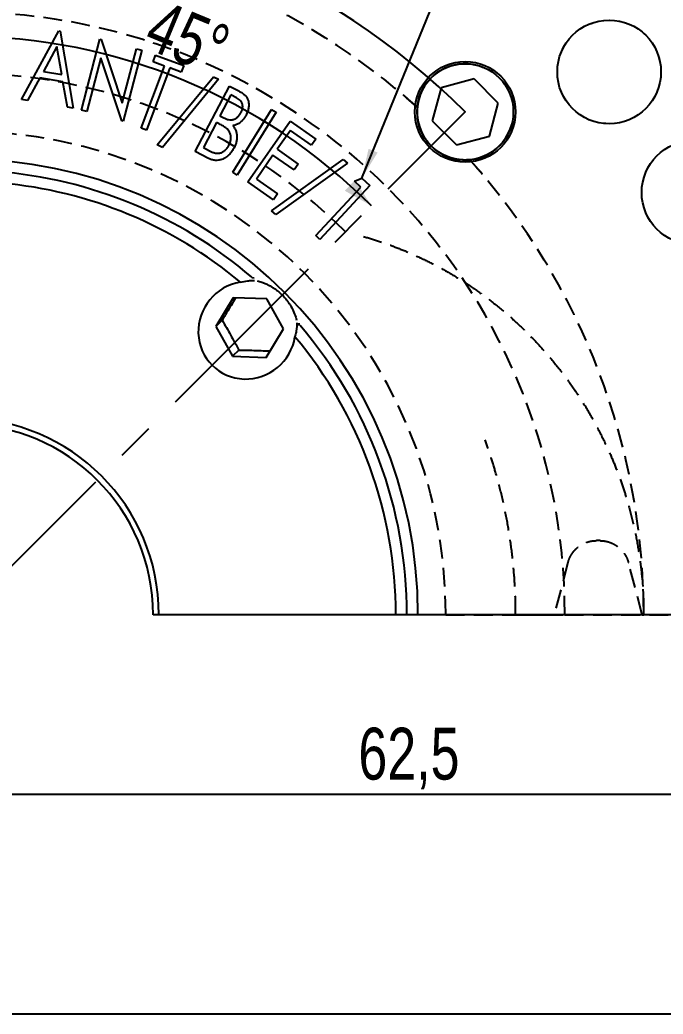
# Model space of a CAD drawing. Header units: millimetres. Extents: x 8 to 872, y 8 to 585.
# Drawn here: x 121.2 to 164.7, y 8 to 75.1 of the extents above; entities that cross this region are included whole.
import ezdxf

# ---------------------------------------------------------------- set-up
doc = ezdxf.new("R2010")
doc.units = ezdxf.units.MM
doc.header["$PDSIZE"] = -1
doc.linetypes.add('CENTERX2', pattern=[20.32, 12.7, -2.54, 2.54, -2.54])
doc.linetypes.add('HIDDEN', pattern=[1.905, 1.27, -0.635])
for name, color, linetype in [('CENTERLINE', 4, 'CENTERX2'), ('DETAIL', 3, 'Continuous'), ('DIMENSIONS', 2, 'Continuous'), ('HIDDEN', 3, 'HIDDEN'), ('TEXT', 2, 'Continuous')]:
    doc.layers.add(name, color=color, linetype=linetype)
doc.layers.add('OUTLINE', color=7, linetype='Continuous', lineweight=25)
doc.styles.add('SLDTEXTSTYLE0', font='TXT', dxfattribs={"width": 0.75})
doc.dimstyles.new('SLDDIMSTYLE17', dxfattribs={"dimtxt": 0.18, "dimasz": 2, "dimexe": 0, "dimexo": 0.0625, "dimgap": 0, "dimtad": 0, "dimtih": 1, "dimtoh": 1, "dimdec": 0, "dimrnd": 1e-09, "dimzin": 0, "dimdsep": 46, "dimtxsty": 'Standard', "dimsah": 1, "dimcen": 0.09, "dimadec": 0, "dimazin": 0, "dimtfac": 2, "dimtdec": 0, "dimtofl": 0, "dimtmove": 0, "dimatfit": 3, "dimfxl": 0, "dimfrac": 2, "dimtolj": 1, "dimtzin": 0, "dimarcsym": 0})
doc.dimstyles.new('SLDDIMSTYLE2', dxfattribs={"dimtxt": 3.5, "dimasz": 2, "dimexe": 0, "dimexo": 0.0625, "dimgap": 0.875, "dimtad": 1, "dimrnd": 1e-09, "dimzin": 12, "dimdsep": 46, "dimtxsty": 'SLDTEXTSTYLE0', "dimsah": 1, "dimcen": 0.09, "dimadec": 0, "dimazin": 3, "dimtfac": 1, "dimtofl": 0, "dimtmove": 0, "dimatfit": 3, "dimfxl": 0, "dimfrac": 2, "dimtolj": 1, "dimtzin": 12, "dimarcsym": 0})
doc.dimstyles.new('SLDDIMSTYLE8', dxfattribs={"dimtxt": 3.5, "dimasz": 2, "dimexe": 0, "dimexo": 0.0625, "dimgap": 0.875, "dimtad": 1, "dimdec": 4, "dimzin": 12, "dimdsep": 46, "dimtxsty": 'SLDTEXTSTYLE0', "dimsah": 1, "dimcen": 0.09, "dimazin": 3, "dimtfac": 1, "dimtofl": 0, "dimtmove": 0, "dimatfit": 3, "dimfxl": 0, "dimfrac": 2, "dimtolj": 1, "dimtzin": 12, "dimarcsym": 0})

# ---------------------------------------------------------------- blocks, each defined once
blk = doc.blocks.new('_D_68')
at = {"layer": 'DIMENSIONS'}
blk.add_arc((117.359, 34.961), 39.035, 45, 90, dxfattribs=at)
for points in [[(117.359, 73.996), (119.346, 73.445), (119.371, 74.444)], [(144.961, 62.563), (143.855, 64.303), (143.167, 63.578)]]:
    blk.add_solid(points, dxfattribs=at)
at = {"layer": 'DIMENSIONS', "insert": (130.772, 76.54), "char_height": 3.5, "attachment_point": 1, "rotation": 337.5, "style": 'SLDTEXTSTYLE0'}
blk.add_mtext('45°', dxfattribs=at)
blk = doc.blocks.new('_D_70')
at = {"layer": 'DIMENSIONS'}
for p, q in [((117.359, 33.961), (117.359, 20.819)), ((179.859, 33.961), (179.859, 20.819)), ((179.859, 22.819), (117.359, 22.819))]:
    blk.add_line(p, q, dxfattribs=at)
for points in [[(117.359, 22.819), (119.359, 22.319), (119.359, 23.319)], [(179.859, 22.819), (177.859, 23.319), (177.859, 22.319)]]:
    blk.add_solid(points, dxfattribs=at)
at = {"layer": 'DIMENSIONS', "insert": (144.083, 27.331), "char_height": 3.5, "attachment_point": 1, "style": 'SLDTEXTSTYLE0'}
blk.add_mtext('62,5', dxfattribs=at)

msp = doc.modelspace()

# ---------------------------------------------------------------- linework, layer by layer
at = {"color": 7, "linetype": 'Continuous', "lineweight": 0}
msp.add_point((151.30031, 68.90222), dxfattribs=at)
at = {"layer": 'CENTERLINE'}
msp.add_line((117.35918, 34.96109), (151.30031, 68.90222), dxfattribs=at)
at = {"layer": 'DETAIL'}
msp.add_arc((151.30031, 68.90222), 3.25, 75, 345, dxfattribs=at)
msp.add_arc((151.30031, 68.90222), 3.25, 75, 345, dxfattribs=at)
at = {"layer": 'HIDDEN'}
for p, q in [((160.40779, 39.96109), (160.15854, 39.96109)), ((158.2427, 38.47873), (157.30843, 34.96109)), ((163.26165, 34.96109), (162.32556, 38.47873)), ((149.98416, 34.96109), (157.30843, 34.96109)), ((154.70918, 34.96109), (158.0304, 34.96109)), ((158.0304, 34.96109), (170.35918, 34.96109)), ((163.26165, 34.96109), (163.35918, 34.96109))]:
    msp.add_line(p, q, dxfattribs=at)
for centre, radius in [((161.02372, 71.59998), 3.5), ((151.30031, 68.90222), 3.25), ((166.72263, 63.46109), 3.5)]:
    msp.add_circle(centre, radius, dxfattribs=at)
for radius, start, end in [(46, 48.1240038, 86.8759962), (46, 48.1240038, 86.8759962), (40.67122, 0, 180), (36.55, 45, 135), (36.55, 45, 135), (32.62498, 0, 180), (46, 0, 41.8759962), (46, 0, 41.8759962)]:
    msp.add_arc((117.35918, 34.96109), radius, start, end, dxfattribs=at)
for points, knots in [([(148.06513, 69.21229), (147.98023, 69.28805), (147.81016, 69.43981), (147.58639, 69.63583), (147.38941, 69.80654), (147.22542, 69.94711), (147.09525, 70.05775), (147.00104, 70.13724), (146.94565, 70.18388), (146.92839, 70.19836), (146.94947, 70.1806), (147.00995, 70.1298), (147.10722, 70.04761), (147.24, 69.93464), (147.40741, 69.79103), (147.60616, 69.61861), (147.82511, 69.42658), (147.98755, 69.28155), (148.06513, 69.21229)], [0, 0, 0, 0, 0.0629016, 0.12600369, 0.18890589, 0.2518131, 0.31492172, 0.37782763, 0.4406062, 0.50358454, 0.56636186, 0.62897084, 0.69177812, 0.75438684, 0.8170851, 0.8799819, 0.94267983, 1, 1, 1, 1]), ([(151.61038, 65.66704), (151.49257, 65.65956), (151.25661, 65.64456), (150.89929, 65.67117), (150.54424, 65.73419), (150.19572, 65.83887), (149.85856, 65.98224), (149.54256, 66.16044), (149.25241, 66.37088), (148.99009, 66.60775), (148.75718, 66.86844), (148.55689, 67.1493), (148.3891, 67.44492), (148.25259, 67.75633), (148.15001, 68.08022), (148.08224, 68.41227), (148.04173, 68.79194), (148.05652, 69.05756), (148.06513, 69.21229)], [0, 0, 0, 0, 0.06327573, 0.12673552, 0.18999069, 0.25345678, 0.31713628, 0.38058339, 0.44117876, 0.50197877, 0.56257117, 0.62115972, 0.67993397, 0.73853292, 0.79797187, 0.85758858, 0.91704347, 1, 1, 1, 1]), ([(148.06513, 69.21229), (148.05761, 69.093), (148.04254, 68.85406), (148.07014, 68.49366), (148.13446, 68.13685), (148.24042, 67.78802), (148.38467, 67.45174), (148.56437, 67.13527), (148.77759, 66.84337), (149.01933, 66.57839), (149.28682, 66.34264), (149.57685, 66.13976), (149.8843, 65.97026), (150.20814, 65.8344), (150.54485, 65.73493), (150.88981, 65.67264), (151.24706, 65.64416), (151.48645, 65.65924), (151.61038, 65.66704)], [0, 0, 0, 0, 0.063404697, 0.127000873, 0.190393757, 0.253935242, 0.317685411, 0.381217564, 0.443154543, 0.50529585, 0.567231495, 0.628049016, 0.689059604, 0.749883421, 0.811234616, 0.872775268, 0.934136737, 1, 1, 1, 1]), ([(151.61038, 65.66704), (151.68614, 65.58214), (151.83791, 65.41207), (152.03392, 65.1883), (152.20464, 64.99131), (152.3452, 64.82733), (152.45584, 64.69716), (152.53533, 64.60296), (152.58198, 64.54755), (152.59645, 64.5303), (152.5787, 64.55138), (152.52789, 64.61186), (152.44571, 64.70913), (152.33273, 64.8419), (152.18912, 65.00932), (152.0167, 65.20807), (151.82467, 65.42701), (151.67965, 65.58946), (151.61038, 65.66704)], [0, 0, 0, 0, 0.062902169, 0.126004284, 0.188905763, 0.251813911, 0.314921578, 0.377828461, 0.440606056, 0.503585441, 0.566362787, 0.628970759, 0.691778049, 0.754387808, 0.817085112, 0.879981932, 0.942680647, 1, 1, 1, 1]), ([(144.42475, 60.4932), (144.7866, 60.3855), (145.51067, 60.16997), (146.57841, 59.78411), (147.62989, 59.35384), (148.67303, 58.87024), (149.70543, 58.33323), (150.72444, 57.74213), (151.71633, 57.10453), (152.74859, 56.37259), (153.81122, 55.53398), (154.89255, 54.57848), (155.92265, 53.56289), (156.897, 52.49196), (157.81124, 51.37054), (158.664, 50.1987), (159.45245, 48.97859), (160.17575, 47.71369), (160.77982, 46.50991), (161.28004, 45.37974), (161.69215, 44.33239), (162.06038, 43.26844), (162.41607, 42.08326), (162.74094, 40.77253), (163.01602, 39.33474), (163.21223, 37.88292), (163.33598, 36.42349), (163.35146, 35.44819), (163.35918, 34.96109)], [0, 0, 0, 0, 0.03357517, 0.06718408, 0.10079349, 0.13436919, 0.1690761, 0.20381931, 0.238563, 0.27327029, 0.31553832, 0.35793407, 0.40039587, 0.44285886, 0.48525757, 0.52752753, 0.57010344, 0.61271168, 0.65528783, 0.68812346, 0.72098842, 0.75385345, 0.78668921, 0.82928747, 0.8719813, 0.91470747, 0.95740153, 1, 1, 1, 1]), ([(154.70918, 34.96109), (154.70198, 35.49758), (154.68758, 36.57086), (154.57164, 38.17718), (154.38582, 39.78727), (154.12137, 41.3974), (153.77989, 43.00387), (153.40456, 44.42975), (153.02458, 45.67987), (152.77392, 46.39649), (152.64853, 46.75499)], [0, 0, 0, 0, 0.13375925, 0.26759028, 0.4013495, 0.53777862, 0.67428388, 0.81071299, 0.90530578, 1, 1, 1, 1]), ([(158.2427, 38.47873), (158.27606, 38.58395), (158.34377, 38.79751), (158.50908, 39.08767), (158.71708, 39.34882), (158.96423, 39.56967), (159.24744, 39.74856), (159.54641, 39.87198), (159.85365, 39.94734), (160.05616, 39.95647), (160.15854, 39.96109)], [0, 0, 0, 0, 0.12469689, 0.25308112, 0.37779061, 0.50597864, 0.63328731, 0.76412078, 0.88074565, 1, 1, 1, 1]), ([(160.40779, 39.96109), (160.42852, 39.95939), (160.45725, 39.95703), (160.56488, 39.94796), (160.76339, 39.94116), (161.05764, 39.85928), (161.36996, 39.72226), (161.65426, 39.53012), (161.90424, 39.29038), (162.09573, 39.02855), (162.23948, 38.7548), (162.29666, 38.57141), (162.32556, 38.47873)], [0, 0, 0, 0, 0.02434068, 0.0337203, 0.12635568, 0.25608545, 0.38679644, 0.52141103, 0.65008686, 0.78268006, 0.8901709, 1, 1, 1, 1])]:
    msp.add_open_spline(points, degree=3, knots=knots, dxfattribs=at)
at = {"layer": 'OUTLINE'}
for p, q in [((121.32034, 69.72977), (123.84538, 74.37521)), ((123.84538, 74.37521), (123.93452, 74.36118)), ((123.93452, 74.36118), (124.82394, 69.15585)), ((123.71817, 73.32252), (122.8007, 71.63983)), ((124.04369, 71.4365), (123.71817, 73.32252)), ((125.36881, 69.01747), (126.62582, 73.80614)), ((126.62582, 73.80614), (126.70395, 73.78511)), ((126.70395, 73.78511), (128.12923, 69.49324)), ((128.12923, 69.49324), (129.09177, 73.1591)), ((129.09177, 73.1591), (129.44533, 73.06595)), ((126.68893, 72.54011), (125.73941, 68.92032)), ((128.1082, 68.29833), (126.68893, 72.54011)), ((129.44533, 73.06595), (128.18832, 68.27729)), ((130.21676, 72.28668), (130.38603, 72.7384)), ((130.38603, 72.7384), (132.28107, 72.03027)), ((129.41949, 67.7995), (130.989, 71.99821)), ((131.34156, 71.866), (129.77205, 67.66728)), ((130.989, 71.99821), (130.21676, 72.28668)), ((132.1118, 71.57854), (131.34156, 71.866)), ((132.28107, 72.03027), (132.1118, 71.57854)), ((122.56032, 71.19111), (121.72599, 69.66367)), ((124.12783, 70.9347), (122.56032, 71.19111)), ((122.8007, 71.63983), (124.04369, 71.4365)), ((130.49471, 66.66731), (134.28678, 71.26767)), ((134.28678, 71.26767), (134.63834, 71.10642)), ((124.43332, 69.21996), (124.12783, 70.9347)), ((134.63834, 71.10642), (130.84427, 66.50706)), ((133.0667, 66.22806), (135.36638, 70.64813)), ((135.36638, 70.64813), (136.01041, 70.31259)), ((149.66732, 70.53521), (149.0696, 68.3045)), ((151.89803, 71.13293), (149.66732, 70.53521)), ((153.53102, 69.49993), (151.89803, 71.13293)), ((135.46253, 70.04817), (134.72535, 68.6329)), ((135.84014, 69.85185), (135.46253, 70.04817)), ((121.72599, 69.66367), (121.32034, 69.72977)), ((124.82394, 69.15585), (124.43332, 69.21996)), ((152.9333, 67.26922), (153.53102, 69.49993)), ((125.73941, 68.92032), (125.36881, 69.01747)), ((134.72535, 68.6329), (134.91165, 68.53575)), ((135.59021, 64.83344), (138.20639, 69.06922)), ((138.51889, 68.87591), (135.90271, 64.64013)), ((138.20639, 69.06922), (138.51889, 68.87591)), ((128.18832, 68.27729), (128.1082, 68.29833)), ((129.77205, 67.66728), (129.41949, 67.7995)), ((134.49398, 68.18819), (133.61257, 66.49348)), ((134.67828, 68.09204), (134.49398, 68.18819)), ((136.60804, 64.17453), (139.46661, 68.27208)), ((139.46661, 68.27208), (141.2084, 67.05714)), ((149.0696, 68.3045), (150.70259, 66.67151)), ((139.48865, 67.6571), (138.59522, 66.37605)), ((140.92695, 66.65349), (139.48865, 67.6571)), ((150.70259, 66.67151), (152.9333, 67.26922)), ((130.84427, 66.50706), (130.49471, 66.66731)), ((133.61257, 66.49348), (134.01622, 66.28314)), ((141.2084, 67.05714), (140.92695, 66.65349)), ((133.96414, 65.76031), (133.0667, 66.22806)), ((138.31477, 65.97441), (137.19298, 64.36683)), ((139.74106, 64.97982), (138.31477, 65.97441)), ((138.59522, 66.37605), (140.0215, 65.38146)), ((138.20728, 62.22313), (143.04702, 65.68467)), ((143.3465, 65.43728), (138.50376, 61.97874)), ((140.0215, 65.38146), (139.74106, 64.97982)), ((143.04702, 65.68467), (143.3465, 65.43728)), ((135.90271, 64.64013), (135.59021, 64.83344)), ((143.82729, 64.22731), (144.32108, 64.43264)), ((144.32108, 64.43264), (144.85494, 63.93684)), ((138.33781, 62.9686), (136.60804, 64.17453)), ((137.19298, 64.36683), (138.61926, 63.37224)), ((141.2041, 60.55042), (144.25297, 63.83168)), ((144.85494, 63.93684), (141.47453, 60.29902)), ((144.25297, 63.83168), (143.82729, 64.22731)), ((138.61926, 63.37224), (138.33781, 62.9686)), ((138.50376, 61.97874), (138.20728, 62.22313)), ((141.47453, 60.29902), (141.2041, 60.55042)), ((135.62031, 56.35682), (134.45498, 54.41834)), ((137.90446, 56.27952), (135.62031, 56.35682)), ((139.02328, 54.26373), (137.90446, 56.27952)), ((134.87856, 54.84193), (134.45498, 54.41834)), ((134.45498, 54.41834), (135.57379, 52.40256)), ((137.85794, 52.32525), (139.02328, 54.26373)), ((135.99738, 52.82614), (135.57379, 52.40256)), ((135.57379, 52.40256), (137.85794, 52.32525)), ((130.6046, 34.96109), (130.20918, 34.96109)), ((146.60918, 34.96109), (130.6046, 34.96109)), ((147.35918, 34.96109), (146.60918, 34.96109)), ((148.10918, 34.96109), (147.35918, 34.96109)), ((170.35918, 34.96109), (148.10918, 34.96109)), ((832, 8), (8, 8))]:
    msp.add_line(p, q, dxfattribs=at)
at = {"layer": 'OUTLINE', "flags": 128}
for points in [[(137.03155, 57.68408), (136.91233, 57.69498), (136.87827, 57.69732)], [(140.09541, 54.48018), (140.08927, 54.56138), (140.08217, 54.63346)]]:
    msp.add_lwpolyline(points, dxfattribs=at)
at = {"layer": 'OUTLINE'}
for centre, radius in [((161.02372, 71.59998), 3.5), ((151.30031, 68.90222), 3.4), ((151.30031, 68.90222), 3.25), ((166.72263, 63.46109), 3.5)]:
    msp.add_circle(centre, radius, dxfattribs=at)
for radius, start, end in [(48, 45, 135), (30.75, 0, 180), (30, 49.4130861, 85.5869139), (29.25, 50.1042775, 84.8957225), (30, 0, 40.5869139), (29.25, 0, 39.8957225), (13.24542, 0, 180), (12.85, 0, 180)]:
    msp.add_arc((117.35918, 34.96109), radius, start, end, dxfattribs=at)
msp.add_ellipse((136.55263, 54.15453), major_axis=(-2.34944, -2.34944), ratio=0.9781476, start_param=4.07008535, end_param=8.49628527, dxfattribs=at)
for points, knots in [([(136.15664, 68.86127), (136.1807, 68.91146), (136.22881, 69.01184), (136.26818, 69.17518), (136.27166, 69.34313), (136.22619, 69.50909), (136.12546, 69.65134), (135.99201, 69.76552), (135.89078, 69.82307), (135.84014, 69.85185)], [0, 0, 0, 0, 0.14018702, 0.28034703, 0.42042073, 0.56018069, 0.70657485, 0.8532131, 1, 1, 1, 1]), ([(136.01041, 70.31259), (136.07402, 70.27767), (136.20122, 70.20783), (136.37653, 70.07818), (136.528, 69.9195), (136.62772, 69.72328), (136.6818, 69.48778), (136.67737, 69.22335), (136.61746, 68.94277), (136.53728, 68.77024), (136.49719, 68.68398)], [0, 0, 0, 0, 0.11210829, 0.2241784, 0.33605405, 0.44797104, 0.55994812, 0.70659833, 0.85330349, 1, 1, 1, 1]), ([(134.91165, 68.53575), (134.9735, 68.50507), (135.09717, 68.44372), (135.29275, 68.37421), (135.50146, 68.35025), (135.70883, 68.40498), (135.88997, 68.52084), (136.04705, 68.67337), (136.12011, 68.79863), (136.15664, 68.86127)], [0, 0, 0, 0, 0.140220406, 0.280380606, 0.420191171, 0.559963168, 0.706537717, 0.853246317, 1, 1, 1, 1]), ([(136.49719, 68.68398), (136.46076, 68.6192), (136.38789, 68.48961), (136.24434, 68.31803), (136.09011, 68.17902), (135.92779, 68.07751), (135.76588, 68.00812), (135.65112, 67.98594), (135.59374, 67.97485)], [0, 0, 0, 0, 0.186654826, 0.373350393, 0.559976813, 0.706619791, 0.853343427, 1, 1, 1, 1]), ([(135.23016, 67.73647), (135.1834, 67.77639), (135.08984, 67.85628), (134.90295, 67.97237), (134.7635, 68.04665), (134.67828, 68.09204)], [0, 0, 0, 0, 0.27981649, 0.55988544, 1, 1, 1, 1]), ([(135.59374, 67.97485), (135.63779, 67.9146), (135.72586, 67.79412), (135.82451, 67.59151), (135.87537, 67.37202), (135.88218, 67.14379), (135.85084, 66.91443), (135.78658, 66.68793), (135.71879, 66.54695), (135.68489, 66.47645)], [0, 0, 0, 0, 0.14003499, 0.28002335, 0.41991235, 0.55993565, 0.70659277, 0.8532798, 1, 1, 1, 1]), ([(135.33934, 66.64472), (135.37018, 66.71123), (135.43188, 66.84423), (135.47393, 67.06172), (135.46823, 67.26711), (135.42069, 67.44997), (135.345, 67.60704), (135.26843, 67.69334), (135.23016, 67.73647)], [0, 0, 0, 0, 0.18668182, 0.37334599, 0.55995318, 0.70652868, 0.85335228, 1, 1, 1, 1]), ([(135.68489, 66.47645), (135.63655, 66.3918), (135.53988, 66.22251), (135.34743, 66.00013), (135.11701, 65.81852), (134.87441, 65.69335), (134.63128, 65.62736), (134.40025, 65.61917), (134.17262, 65.6632), (134.03363, 65.72794), (133.96414, 65.76031)], [0, 0, 0, 0, 0.14005645, 0.28008606, 0.42010797, 0.56004191, 0.66999413, 0.77996405, 0.88997465, 1, 1, 1, 1]), ([(134.01622, 66.28314), (134.08201, 66.25075), (134.21354, 66.186), (134.42181, 66.11329), (134.64464, 66.0952), (134.86224, 66.16112), (135.05393, 66.28461), (135.22193, 66.44567), (135.3002, 66.57837), (135.33934, 66.64472)], [0, 0, 0, 0, 0.14022303, 0.28033092, 0.41992391, 0.55978151, 0.70650269, 0.85325431, 1, 1, 1, 1]), ([(136.11991, 57.40207), (136.27929, 57.43819), (136.51947, 57.49263), (136.84002, 57.5259), (136.99699, 57.52839), (137.06598, 57.52949)], [0, 0, 0, 0, 0.525088, 0.79127555, 1, 1, 1, 1]), ([(137.24593, 57.49694), (137.35367, 57.47034), (137.53792, 57.42486), (137.79739, 57.32034), (138.02092, 57.21483), (138.23793, 57.09253), (138.44914, 56.95424), (138.65429, 56.79864), (138.90608, 56.57873), (139.13309, 56.33705), (139.33059, 56.081), (139.50879, 55.81614), (139.69362, 55.47061), (139.83199, 55.12197), (139.88194, 54.91338), (139.89762, 54.84789)], [0, 0, 0, 0, 0.08981234, 0.15358465, 0.2173528, 0.27953187, 0.34170741, 0.40589577, 0.47008333, 0.58789654, 0.64861797, 0.7093416, 0.82581125, 0.94531042, 1, 1, 1, 1]), ([(135.78905, 56.35111), (135.78099, 56.33754), (135.68004, 56.16743), (135.47784, 55.83021), (135.1819, 55.33974), (134.97968, 55.00788), (134.87856, 54.84193)], [0, 0, 0, 0, 0.027738561, 0.347662537, 0.673775161, 1, 1, 1, 1]), ([(134.87856, 54.84193), (134.97391, 54.67945), (135.16458, 54.35456), (135.44762, 53.85376), (135.72613, 53.34328), (135.90695, 52.99854), (135.99738, 52.82614)], [0, 0, 0, 0, 0.24764537, 0.49520894, 0.74756072, 1, 1, 1, 1]), ([(139.92687, 54.66816), (139.9245, 54.56799), (139.91942, 54.35334), (139.87486, 54.0374), (139.82511, 53.82721), (139.80016, 53.72182)], [0, 0, 0, 0, 0.30374161, 0.65090747, 1, 1, 1, 1]), ([(135.99738, 52.82614), (136.16683, 52.82349), (136.5057, 52.8182), (137.01485, 52.80501), (137.52165, 52.78644), (137.88929, 52.76967), (138.08643, 52.75916), (138.11779, 52.75749)], [0, 0, 0, 0, 0.23684905, 0.4736404, 0.71405524, 0.95451658, 1, 1, 1, 1])]:
    msp.add_open_spline(points, degree=3, knots=knots, dxfattribs=at)

# ---------------------------------------------------------------- dimensions: what is measured, and where the dimension line sits
at = {"layer": 'DIMENSIONS'}
dim = msp.add_angular_dim_2l(base=(132.29711, 71.02445), line1=((151.30031, 68.90222), (117.35918, 34.96109)), line2=((117.35918, 82.46109), (117.35918, 34.96109)), dimstyle='SLDDIMSTYLE8', dxfattribs=at)
dim.commit()
dim.dimension.update_dxf_attribs({"geometry": '_D_68', "text_midpoint": (132.29711, 71.02445), "dimtype": 162})
dim = msp.add_linear_dim(base=(117.35918, 22.81889), p1=(179.85918, 34.96109), p2=(117.35918, 34.96109), dimstyle='SLDDIMSTYLE2', dxfattribs=at)
dim.commit()
dim.dimension.update_dxf_attribs({"geometry": '_D_70', "text_midpoint": (148.60918, 22.81889), "dimtype": 160})

# ---------------------------------------------------------------- leaders
at = {"layer": 'TEXT'}
msp.add_leader([(144.32108, 64.43264), (164.08157, 112.84869)], dimstyle='SLDDIMSTYLE17', dxfattribs=at)

doc.saveas('drawing.dxf')
